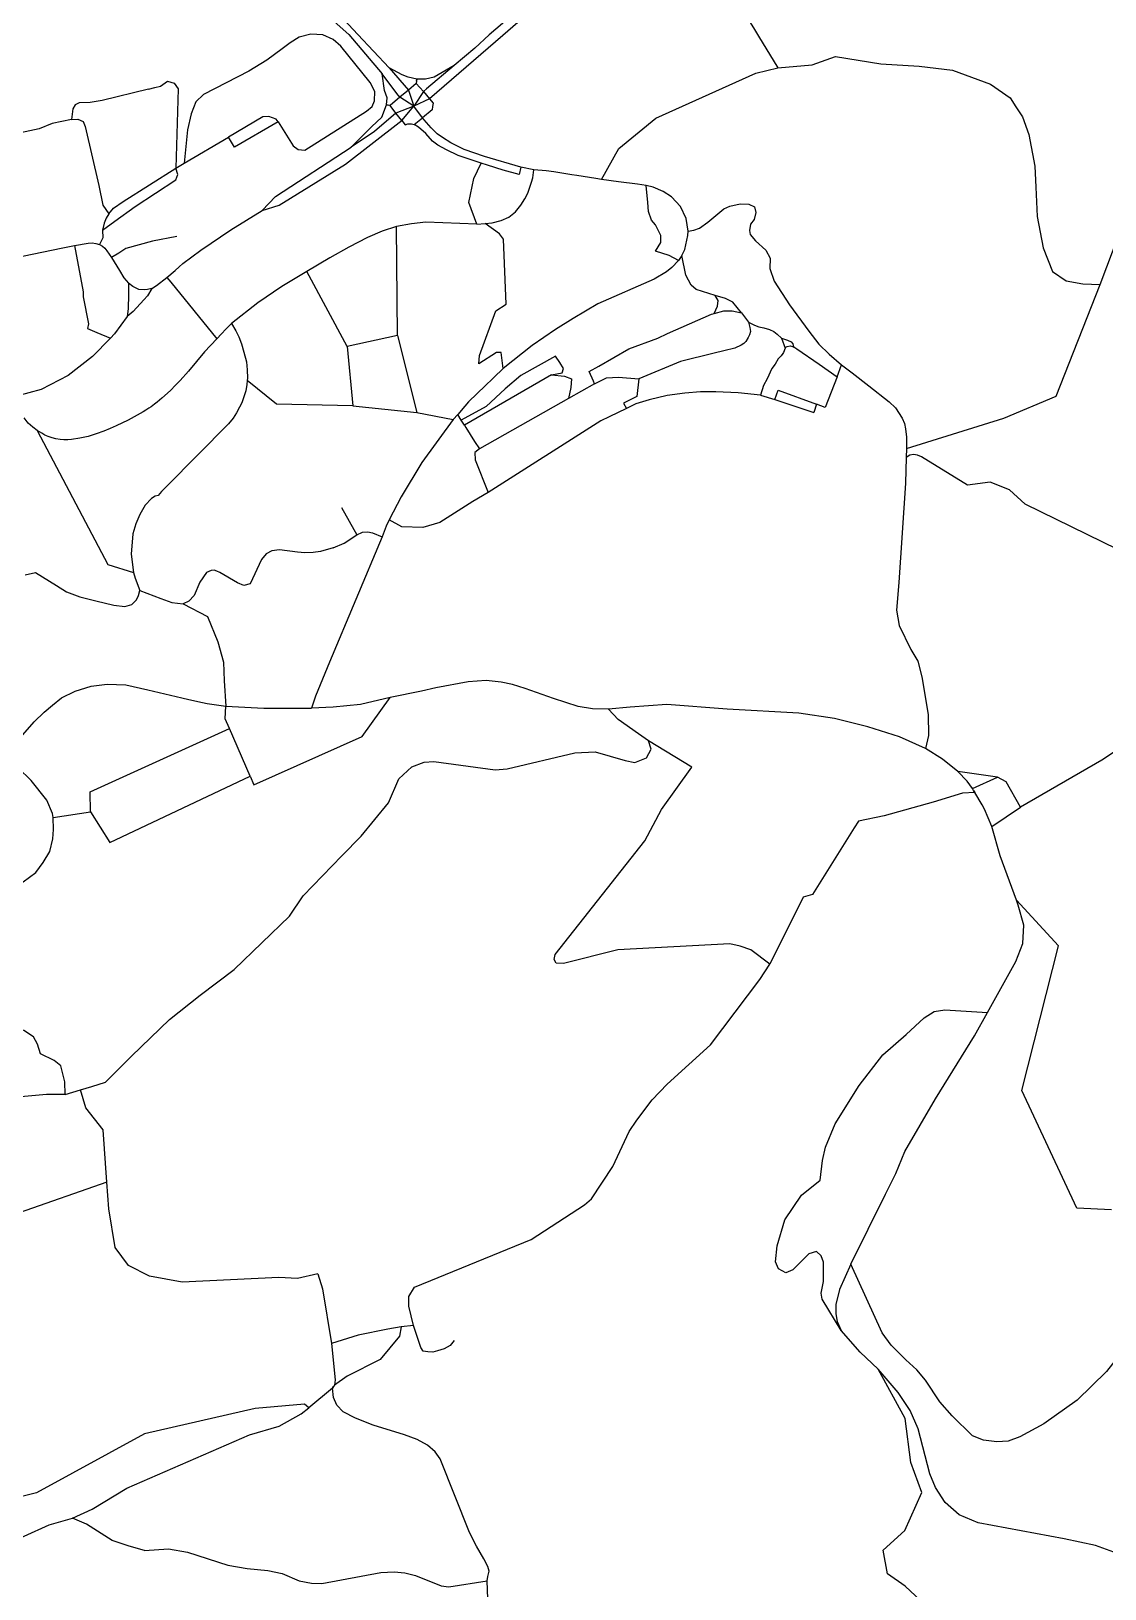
# Model space of a CAD drawing. Header units: inches. Extents: x 2740922 to 2751091, y 1249500 to 1259683.
# Drawn here: x 2748957 to 2749897, y 1254783 to 1256146 of the extents above; entities that cross this region are included whole.
import ezdxf

# ---------------------------------------------------------------- set-up
doc = ezdxf.new("R2010")
doc.units = ezdxf.units.IN
doc.header["$MEASUREMENT"] = 0

msp = doc.modelspace()

# ---------------------------------------------------------------- linework, layer by layer
for points in [[(2748978.3, 1256447.2), (2748990.7, 1256432.1), (2749010.8, 1256403), (2749020.5, 1256386.2), (2749029.2, 1256369), (2749039.3, 1256350), (2749040.9, 1256346.8), (2749046.2, 1256336.4), (2749049.7, 1256329.8), (2749058.3, 1256315.4), (2749077.3, 1256285.6), (2749089.4, 1256271.6), (2749110.4, 1256249.1), (2749131.6, 1256230), (2749152.3, 1256211.7), (2749192.1, 1256181.9), (2749199.5, 1256175.4), (2749235.4, 1256143.4), (2749264.4, 1256108.8)], [(2749892.7, 1255924.5), (2749920, 1255997.2), (2749974.4, 1256109.8), (2749997.6, 1256136.8), (2749993.4, 1256150.9), (2749994.7, 1256169.4), (2750011.5, 1256185.9), (2750047, 1256198.9), (2750073.3, 1256224.2), (2750071.1, 1256232.1), (2750041, 1256242), (2750013.4, 1256297.2), (2750011.2, 1256304.4), (2750012.7, 1256312.2)], [(2749567.9, 1256236.1), (2749571.9, 1256220.3), (2749556.6, 1256202.4), (2749578.8, 1256166.1), (2749590.2, 1256147.6), (2749593.6, 1256142), (2749610.7, 1256114.2)], [(2749413.6, 1256180.4), (2749370, 1256142.3), (2749363.6, 1256136.8), (2749305.8, 1256087.1)], [(2749408.4, 1256186.6), (2749395.1, 1256174.9), (2749358, 1256143), (2749345.5, 1256131.4), (2749327.4, 1256116.3)], [(2749227.2, 1256160.6), (2749243.1, 1256143.2), (2749270.5, 1256114.2)], [(2749173.4, 1256066.9), (2749186.5, 1256046), (2749190.9, 1256042.6), (2749196.9, 1256042.2), (2749250.9, 1256076.1), (2749255.8, 1256080.4), (2749257.9, 1256085.4), (2749258, 1256093.5), (2749253.9, 1256101.3), (2749228.3, 1256133), (2749221.7, 1256138.8), (2749212.7, 1256142.9), (2749202, 1256143.5), (2749192, 1256140.9), (2749183.9, 1256136), (2749177.1, 1256130.7), (2749163.6, 1256120.9), (2749147.9, 1256111.2), (2749108.2, 1256090.8), (2749101.4, 1256084.3), (2749097.3, 1256074), (2749094.3, 1256059.8), (2749091.2, 1256030.6)], [(2749610.7, 1256114.2), (2749640.8, 1256116.9), (2749661.2, 1256124.1), (2749700.8, 1256117.6), (2749734.4, 1256115.7), (2749763.3, 1256112.2), (2749796.8, 1256099.9), (2749813.9, 1256088), (2749818.8, 1256080), (2749824.7, 1256071.3), (2749830.1, 1256055.7), (2749835.5, 1256028.1), (2749836.3, 1256009.7), (2749837.4, 1255984), (2749842.7, 1255956.6), (2749850.9, 1255935.8), (2749862.9, 1255927.8), (2749877.3, 1255925), (2749892.7, 1255924.5)], [(2749269.8, 1256081.4), (2749268.2, 1256081.7), (2749268.9, 1256088), (2749266.5, 1256094.2), (2749264.4, 1256108.8)], [(2749280, 1256088.4), (2749277.3, 1256091.8), (2749264.4, 1256108.8)], [(2749270.5, 1256114.2), (2749287.4, 1256094.7)], [(2749294.5, 1256102.4), (2749294.8, 1256104.2), (2749287.3, 1256106), (2749281.9, 1256108.1), (2749270.5, 1256114.2)], [(2749327.4, 1256116.3), (2749310.1, 1256106), (2749302.3, 1256104.1), (2749294.8, 1256104.2), (2749294.5, 1256102.4)], [(2749327.4, 1256116.3), (2749303.2, 1256095.7), (2749300.5, 1256093.3)], [(2749456.3, 1256016.5), (2749471.6, 1256043.5), (2749503.8, 1256070), (2749591.5, 1256109.6), (2749610.7, 1256114.2)], [(2749060.1, 1256095.4), (2749019.6, 1256085.6), (2749009.1, 1256083.8), (2748999.3, 1256083.6), (2748996, 1256081.9), (2748993.9, 1256078.2), (2748992.8, 1256068.9)], [(2749060.1, 1256095.4), (2749065.6, 1256096.8)], [(2749065.6, 1256096.8), (2749070.5, 1256098.1), (2749076.6, 1256102.4), (2749082.5, 1256100.6), (2749086, 1256095.8), (2749084, 1256026.3)], [(2749287.4, 1256094.7), (2749280, 1256088.4)], [(2749294.5, 1256102.4), (2749294.3, 1256100.5), (2749287.4, 1256094.7)], [(2749287.4, 1256094.7), (2749292.1, 1256080.5)], [(2749294.5, 1256102.4), (2749294.3, 1256100.5), (2749300.5, 1256093.3)], [(2749237.5, 1256044.8), (2749255.1, 1256062.5), (2749264.1, 1256070.9), (2749268.2, 1256081.7), (2749269.8, 1256081.4)], [(2749280, 1256088.4), (2749271.4, 1256081.2), (2749269.8, 1256081.4)], [(2749276.5, 1256074.6), (2749271.4, 1256081.2), (2749269.8, 1256081.4)], [(2749292.1, 1256080.5), (2749280, 1256088.4)], [(2749300.5, 1256093.3), (2749292.1, 1256080.5)], [(2749305.8, 1256087.1), (2749292.1, 1256080.5)], [(2749305.8, 1256087.1), (2749309.2, 1256083.2), (2749308.4, 1256080.3), (2749308.1, 1256077.4), (2749299.7, 1256070.4)], [(2749300.5, 1256093.3), (2749305.8, 1256087.1)], [(2748992.8, 1256068.9), (2748975.8, 1256065.4), (2748964.4, 1256060.9), (2748907.1, 1256048.6)], [(2748992.8, 1256068.9), (2748998.3, 1256069.1), (2749002.8, 1256067.1), (2749004.6, 1256062.9), (2749016.7, 1256011.2), (2749020.2, 1255993.9), (2749025.3, 1255986.5)], [(2749173.4, 1256066.9), (2749171.8, 1256069.1), (2749165.2, 1256071.7), (2749160, 1256071.3), (2749130, 1256053.5)], [(2749159.5, 1255989.2), (2749174.4, 1255994.1), (2749232.3, 1256029.9), (2749279.3, 1256066.3), (2749281.6, 1256068.1)], [(2749276.5, 1256074.6), (2749257.7, 1256058.5), (2749237.5, 1256044.8)], [(2749292.1, 1256080.5), (2749276.5, 1256074.6)], [(2749281.6, 1256068.1), (2749276.5, 1256074.6)], [(2749281.6, 1256068.1), (2749292.1, 1256080.5)], [(2749281.6, 1256068.1), (2749284.6, 1256064.2), (2749287, 1256065), (2749290, 1256065.1), (2749292.6, 1256064.5)], [(2749299.7, 1256070.4), (2749292.1, 1256080.5)], [(2749292.6, 1256064.5), (2749299.7, 1256070.4)], [(2749353.9, 1256036.5), (2749336.1, 1256042.7), (2749324.5, 1256048.4), (2749317.4, 1256053.1), (2749312.6, 1256056.4), (2749307.3, 1256061.6), (2749303.3, 1256066.3), (2749301.3, 1256068.5), (2749299.7, 1256070.4)], [(2749091.2, 1256030.6), (2749130, 1256053.5)], [(2749173.4, 1256066.9), (2749135.3, 1256044.8), (2749130, 1256053.5)], [(2749351.1, 1256030.7), (2749331, 1256037.5), (2749320.7, 1256042.3), (2749313.3, 1256046.4), (2749308.5, 1256050), (2749302.6, 1256056.8), (2749296.2, 1256062.1), (2749292.6, 1256064.5)], [(2749159.5, 1255989.2), (2749171.3, 1256001.5), (2749237.5, 1256044.8)], [(2749019.9, 1255972.1), (2749030.6, 1255980.1), (2749048.3, 1255992.7), (2749083.9, 1256016.2), (2749085.6, 1256020.9), (2749084, 1256026.3)], [(2749025.3, 1255986.5), (2749029.5, 1255991.4), (2749038, 1255997.2), (2749084, 1256026.3)], [(2749084, 1256026.3), (2749091.2, 1256030.6)], [(2749347.3, 1255977.3), (2749340.4, 1255996.3), (2749344.8, 1256017.4), (2749351.1, 1256030.7)], [(2749385.9, 1256027.1), (2749384.2, 1256020.7), (2749370.4, 1256024.6), (2749356.7, 1256028.9), (2749351.1, 1256030.7)], [(2749385.9, 1256027.1), (2749353.9, 1256036.5)], [(2749397.3, 1256025), (2749385.9, 1256027.1)], [(2749354.7, 1255977.9), (2749360.7, 1255978.4), (2749368.6, 1255980.5), (2749375.4, 1255983.4), (2749381, 1255988.2), (2749385.8, 1255994.1), (2749389.3, 1255999.4), (2749391.9, 1256004.4), (2749395, 1256014), (2749396.2, 1256017.8), (2749397.3, 1256025)], [(2749456.3, 1256016.5), (2749451.5, 1256017.3), (2749434.8, 1256019.9), (2749430.4, 1256020.6), (2749414.7, 1256023), (2749408, 1256024), (2749397.3, 1256025)], [(2749495.5, 1256011.1), (2749487.9, 1256012.3), (2749471.1, 1256014.5), (2749456.3, 1256016.5)], [(2749532.2, 1255971.3), (2749530.5, 1255982.3), (2749525.4, 1255992.8), (2749517.7, 1256001.2), (2749510.4, 1256006), (2749501.5, 1256009.6), (2749495.5, 1256011.1)], [(2749523.6, 1255945.4), (2749515.7, 1255949.8), (2749503.7, 1255953.6), (2749508.3, 1255961.4), (2749508.4, 1255967.5), (2749503.7, 1255976.7), (2749500, 1255980.8), (2749497.6, 1255988.5), (2749497, 1255996.2), (2749495.5, 1256011.1)], [(2749025.3, 1255986.5), (2749023.1, 1255982.7), (2749021.2, 1255978.2), (2749019.9, 1255972.1)], [(2749076.1, 1255930.7), (2749083.3, 1255936.9), (2749086.8, 1255940), (2749090.1, 1255942.8), (2749105.7, 1255954.7), (2749132.1, 1255972.4), (2749159.5, 1255989.2)], [(2749532.2, 1255971.3), (2749537.2, 1255972), (2749542.1, 1255973.8), (2749549.3, 1255979), (2749563.5, 1255990.7), (2749568.5, 1255993), (2749577.7, 1255995.1), (2749585.3, 1255994.7), (2749590.2, 1255992.4), (2749591.3, 1255987.6), (2749589.9, 1255981.5), (2749586.6, 1255977.2), (2749585.8, 1255971.7), (2749586.3, 1255968.4), (2749591, 1255962.8), (2749600.2, 1255954.6), (2749603.8, 1255947.7), (2749603.6, 1255938.4), (2749607.3, 1255927.4), (2749620.9, 1255906.8), (2749637.8, 1255883.8), (2749646.5, 1255872.2), (2749655.4, 1255863.6), (2749666.4, 1255854.3)], [(2749019.9, 1255972.1), (2749020, 1255965.3), (2749017.3, 1255959.4)], [(2749277, 1255975.2), (2749264.5, 1255971.3), (2749251.7, 1255965.8), (2749235.2, 1255957.2), (2749218.7, 1255948), (2749198.7, 1255936)], [(2749347.3, 1255977.3), (2749302.7, 1255979.1), (2749290.2, 1255977.7), (2749277, 1255975.2)], [(2749277.9, 1255879.8), (2749277, 1255975.2)], [(2749347.3, 1255977.3), (2749354.7, 1255977.9)], [(2749370.4, 1255851), (2749368.6, 1255864.9), (2749364.6, 1255865), (2749348.9, 1255855.1), (2749349.5, 1255862.4), (2749363.9, 1255901.5), (2749373, 1255907.4), (2749370.6, 1255964.2), (2749367.2, 1255968.8), (2749354.7, 1255977.9)], [(2748935, 1255946.4), (2748949.7, 1255949.4), (2748985.2, 1255956.7), (2748995.4, 1255958.6)], [(2748995.4, 1255958.6), (2749007.3, 1255960.6), (2749010.7, 1255960.9), (2749014.1, 1255960.5), (2749017.3, 1255959.4)], [(2748995.4, 1255958.6), (2749002.9, 1255918.1), (2749003, 1255913.8), (2749007.7, 1255890.1), (2749006.7, 1255886.1)], [(2749017.3, 1255959.4), (2749019.7, 1255958), (2749021.8, 1255956.2), (2749023.6, 1255954), (2749027.7, 1255948.3)], [(2749063.5, 1255962.5), (2749040.1, 1255956), (2749034.1, 1255952), (2749027.7, 1255948.3)], [(2749084.9, 1255966.6), (2749063.5, 1255962.5)], [(2749526.5, 1255949.9), (2749529.3, 1255955.3), (2749532, 1255967.5), (2749532.2, 1255971.3)], [(2749027.7, 1255948.3), (2749034.6, 1255936.7), (2749038.6, 1255930.3), (2749042.7, 1255925.8)], [(2749523.6, 1255945.4), (2749518, 1255939.3), (2749513.3, 1255935.5), (2749502.3, 1255929.3), (2749453.2, 1255907.5), (2749431.5, 1255894.9), (2749416.2, 1255885.2), (2749395.6, 1255871.1), (2749370.4, 1255851)], [(2749526.5, 1255949.9), (2749523.6, 1255945.4)], [(2749555.9, 1255915), (2749539.2, 1255920.2), (2749534.8, 1255924.1), (2749530.1, 1255932.6), (2749526.5, 1255949.9)], [(2749062.9, 1255921.1), (2749067.1, 1255923.6), (2749076.1, 1255930.7)], [(2749076.1, 1255930.7), (2749079.5, 1255926.6), (2749119.7, 1255877.1)], [(2749198.7, 1255936), (2749176.8, 1255922.9), (2749155.7, 1255908.4), (2749132.6, 1255890.3)], [(2749234, 1255870.3), (2749198.7, 1255936)], [(2749042.7, 1255925.8), (2749042.6, 1255915.7), (2749042.4, 1255903.2), (2749041.5, 1255896.4)], [(2749062.9, 1255921.1), (2749059.2, 1255914.6), (2749056, 1255911.1), (2749046.5, 1255900.8), (2749041.5, 1255896.4)], [(2749062.9, 1255921.1), (2749059.3, 1255920.2), (2749056.5, 1255919.8), (2749051.7, 1255920.2), (2749046.4, 1255922.7), (2749042.7, 1255925.8)], [(2749723.1, 1255780.9), (2749808.2, 1255807.5), (2749854.2, 1255826.7), (2749892.7, 1255924.5)], [(2749554.9, 1255899.3), (2749557.9, 1255905.7), (2749558.3, 1255910.4), (2749555.9, 1255915)], [(2749578.7, 1255899.6), (2749571.3, 1255909), (2749564.9, 1255912.2), (2749555.9, 1255915)], [(2749041.5, 1255896.4), (2749030.3, 1255881.5), (2749026.9, 1255877.7)], [(2749119.7, 1255877.1), (2749123.8, 1255881.5), (2749127.7, 1255885.4), (2749132.6, 1255890.3)], [(2749132.6, 1255890.3), (2749136.6, 1255883.9), (2749139.1, 1255878.7), (2749141.4, 1255872.6), (2749143.6, 1255865.2), (2749145.7, 1255856.9), (2749146.5, 1255849.8), (2749146.7, 1255842.6), (2749146.5, 1255840.5)], [(2749450.3, 1255837.7), (2749449.3, 1255839.9), (2749445.5, 1255848.5), (2749454, 1255853.1), (2749480.4, 1255868.2), (2749505.6, 1255877.6), (2749514.1, 1255881.6), (2749552.7, 1255898.7), (2749554.9, 1255899.3)], [(2749585, 1255891.7), (2749586.1, 1255886.8), (2749586.6, 1255883.4), (2749585.9, 1255880.4), (2749584.7, 1255878.2), (2749582.7, 1255874.8), (2749580.9, 1255872.9), (2749578.6, 1255871.5), (2749573.1, 1255868.9), (2749563.4, 1255866.5), (2749554.9, 1255864.4), (2749525.6, 1255857.1), (2749488.9, 1255842.1)], [(2749554.9, 1255899.3), (2749563.4, 1255901.6), (2749570.6, 1255901.4), (2749578.7, 1255899.6)], [(2749578.7, 1255899.6), (2749585, 1255891.7)], [(2749585, 1255891.7), (2749590.1, 1255888.9), (2749593.9, 1255887.4), (2749598.3, 1255886.7), (2749603.2, 1255885.2), (2749607, 1255883.5), (2749610, 1255881.2), (2749613.7, 1255877.6)], [(2749026.9, 1255877.7), (2749011.2, 1255861.4), (2748989.9, 1255844.9), (2748966.1, 1255832.7), (2748944.6, 1255826.7)], [(2749119.7, 1255877.1), (2749109.1, 1255865.5), (2749095.1, 1255848.8), (2749087.7, 1255840.5), (2749083.7, 1255836.4), (2749079.2, 1255831.9), (2749071.6, 1255825), (2749067.6, 1255821.5), (2749065.3, 1255819.7), (2749062.5, 1255817.6), (2749060.3, 1255816.2), (2749057.8, 1255814.6), (2749055.3, 1255813.1), (2749052.7, 1255811.6), (2749042.3, 1255805.9), (2749031.9, 1255800.9), (2749026.5, 1255798.4), (2749021.1, 1255796.2), (2749014.3, 1255793.8), (2749007.3, 1255791.6), (2749000, 1255790), (2748992.8, 1255788.8), (2748989.5, 1255788.6), (2748986.1, 1255788.6), (2748982.7, 1255788.9), (2748979.1, 1255789.4), (2748975.7, 1255790.3), (2748972.4, 1255791.5), (2748969.4, 1255792.8), (2748966.6, 1255794.3), (2748962.6, 1255796.8)], [(2749006.7, 1255886.1), (2749014.9, 1255882.4), (2749026.9, 1255877.7)], [(2749277.9, 1255879.8), (2749234, 1255870.3)], [(2749277.9, 1255879.8), (2749294.8, 1255812.5)], [(2749613.7, 1255877.6), (2749619, 1255875.8), (2749622.2, 1255874.4), (2749623.8, 1255872.7), (2749624.1, 1255871.3), (2749624.5, 1255869.8)], [(2749613.7, 1255877.6), (2749616.9, 1255868.9)], [(2749234, 1255870.3), (2749238.9, 1255818.3)], [(2749616.9, 1255868.9), (2749615.6, 1255864.9), (2749615.1, 1255864.1), (2749613.5, 1255862.2), (2749611, 1255859.4), (2749608.4, 1255854.7), (2749605.4, 1255851.1), (2749601.3, 1255842), (2749598, 1255836.2), (2749595.4, 1255827.7)], [(2749616.9, 1255868.9), (2749617.7, 1255869.6), (2749618.7, 1255870.3), (2749621.3, 1255870.9), (2749623.5, 1255870.3), (2749624.5, 1255869.8)], [(2749624.5, 1255869.8), (2749625.5, 1255869.3), (2749627.2, 1255868.1), (2749646.9, 1255854.9), (2749662.5, 1255843.7)], [(2749370.4, 1255851), (2749362.3, 1255843.2), (2749361, 1255842), (2749355, 1255836.2), (2749340, 1255821.8), (2749336.7, 1255818), (2749330.6, 1255810.9)], [(2749416, 1255861.8), (2749385.9, 1255845), (2749372.2, 1255833.2), (2749355.6, 1255817.8), (2749333.6, 1255805.9)], [(2749412.6, 1255845.5), (2749421.9, 1255847.2), (2749423.1, 1255850.9), (2749420, 1255856.4), (2749416, 1255861.8)], [(2749662.5, 1255843.7), (2749666.4, 1255854.3)], [(2749666.4, 1255854.3), (2749675.7, 1255847.2), (2749690.2, 1255835.8), (2749708, 1255821.9), (2749713.7, 1255816.7), (2749719.5, 1255807.7), (2749721.4, 1255802.8), (2749722.4, 1255798.1), (2749723.2, 1255791), (2749723.1, 1255780.9)], [(2749146.5, 1255840.5), (2749146.2, 1255837.1), (2749145.1, 1255831.5), (2749143.6, 1255826.3), (2749141.6, 1255820.9), (2749139.7, 1255817.2), (2749136.9, 1255812.3), (2749134.1, 1255807.6), (2749130, 1255802.5), (2749076.2, 1255748.2), (2749071.4, 1255743.5), (2749068.5, 1255740)], [(2749238.9, 1255818.3), (2749172, 1255819.7), (2749146.5, 1255840.5)], [(2749412.6, 1255845.5), (2749336.5, 1255801.3)], [(2749412.6, 1255845.5), (2749424, 1255844.3), (2749430.2, 1255842), (2749429.6, 1255834.4), (2749427.5, 1255824.8)], [(2749450.3, 1255837.7), (2749427.5, 1255824.8)], [(2749450.3, 1255837.7), (2749460.6, 1255842.8), (2749471.2, 1255843.5), (2749488.9, 1255842.1)], [(2749488.9, 1255842.1), (2749487.3, 1255826.4), (2749475.7, 1255820.7), (2749478.3, 1255816.1)], [(2749662.5, 1255843.7), (2749651.9, 1255816.9), (2749644.5, 1255819.8)], [(2749427.5, 1255824.8), (2749349.5, 1255780.7)], [(2749595.4, 1255827.7), (2749576, 1255829.8), (2749556.5, 1255830.7), (2749542.9, 1255830.6), (2749529.2, 1255829.5), (2749513.9, 1255827.3), (2749498.1, 1255823.6), (2749486.4, 1255820.1), (2749478.3, 1255816.1)], [(2749595.4, 1255827.7), (2749608, 1255824)], [(2749608, 1255824), (2749610.9, 1255832.2), (2749644.5, 1255819.8)], [(2749608, 1255824), (2749642.1, 1255812.4)], [(2749238.9, 1255818.3), (2749294.8, 1255812.5)], [(2749294.8, 1255812.5), (2749326.7, 1255806.4)], [(2749330.6, 1255810.9), (2749326.7, 1255806.4)], [(2749333.6, 1255805.9), (2749330.6, 1255810.9)], [(2749478.3, 1255816.1), (2749463.2, 1255808.7), (2749455.9, 1255805.1), (2749357.1, 1255742.4)], [(2749644.5, 1255819.8), (2749642.1, 1255812.4)], [(2748962.6, 1255796.8), (2748958.9, 1255799.7), (2748954.8, 1255803.3), (2748951.2, 1255807.9)], [(2748962.6, 1255796.8), (2749024.4, 1255679.6), (2749047, 1255672.6)], [(2749326.7, 1255806.4), (2749299.1, 1255768.7), (2749281, 1255738.7), (2749270.6, 1255718.5)], [(2749336.5, 1255801.3), (2749333.6, 1255805.9)], [(2749336.5, 1255801.3), (2749337.6, 1255799.5), (2749345.3, 1255787), (2749349.5, 1255780.7)], [(2749723.1, 1255780.9), (2749723, 1255773)], [(2749349.5, 1255780.7), (2749345.5, 1255777.5), (2749345.7, 1255771.1), (2749357.1, 1255742.4)], [(2749723, 1255773), (2749722.2, 1255750.6), (2749716.5, 1255663.8), (2749714.5, 1255639.4), (2749716.9, 1255626.2), (2749727, 1255605.2), (2749733.2, 1255594.8), (2749736.7, 1255581.1), (2749742.1, 1255548.3), (2749742.4, 1255529.9), (2749739.7, 1255518.4)], [(2750048.8, 1255642.1), (2750002.8, 1255646.3), (2749827, 1255732.2), (2749813.4, 1255744.9), (2749796.3, 1255751.5), (2749776.5, 1255748.8), (2749736.3, 1255773.6), (2749732.7, 1255775.1), (2749729.4, 1255775.7), (2749726.1, 1255775.2), (2749723, 1255773)], [(2749068.5, 1255740), (2749065.8, 1255739.4), (2749062.6, 1255737.4), (2749057.1, 1255731.5), (2749052.4, 1255723.3), (2749049, 1255715.2), (2749046.4, 1255706.3), (2749044.9, 1255688.5), (2749047, 1255672.6)], [(2749357.1, 1255742.4), (2749343.9, 1255734.7), (2749314.9, 1255716.4), (2749300.2, 1255712), (2749281.7, 1255712.4), (2749270.6, 1255718.5)], [(2749228.8, 1255729.3), (2749242.4, 1255705.5)], [(2749270.6, 1255718.5), (2749268.1, 1255713.1), (2749264.4, 1255703.8)], [(2749264.4, 1255703.8), (2749218.5, 1255594.1), (2749206.2, 1255564.2), (2749202.6, 1255553.9)], [(2749221.6, 1255694), (2749231.2, 1255698.1), (2749242.4, 1255705.5)], [(2749242.4, 1255705.5), (2749247.2, 1255707.8), (2749251.8, 1255708.1), (2749255.9, 1255707.1), (2749264.4, 1255703.8)], [(2749221.6, 1255694), (2749210.4, 1255691), (2749204, 1255690.1), (2749196.9, 1255689.8), (2749190.4, 1255690.2), (2749174.7, 1255692.4), (2749168, 1255691.6), (2749163.1, 1255688.9), (2749158.8, 1255684), (2749149, 1255662.7), (2749143.4, 1255661.2), (2749137.9, 1255663.5), (2749122.4, 1255672.6), (2749119.9, 1255673.8), (2749117.4, 1255674.4), (2749115, 1255674.2), (2749110.8, 1255672.5), (2749104.9, 1255664.1), (2749099.9, 1255652.5), (2749095.4, 1255647.3), (2749090.3, 1255645.1)], [(2748952.2, 1255670.5), (2748961.1, 1255672.6), (2748979.6, 1255661.1), (2748988.3, 1255655.6), (2749000, 1255651.3), (2749014, 1255647.6), (2749029.6, 1255643.9), (2749039.3, 1255642.8), (2749045.4, 1255644.6), (2749049.5, 1255648.5), (2749051.2, 1255652.4), (2749052.4, 1255656.8)], [(2749047, 1255672.6), (2749048.4, 1255667.6), (2749052.4, 1255656.8)], [(2749052.4, 1255656.8), (2749070.9, 1255649.7), (2749080.4, 1255646.2), (2749090.3, 1255645.1)], [(2749090.3, 1255645.1), (2749111.6, 1255634), (2749120.8, 1255611.9), (2749125.8, 1255593.9), (2749126.3, 1255577.8), (2749127.6, 1255555.5)], [(2750048.8, 1255642.1), (2750044.8, 1255633.1), (2750033.8, 1255608.4), (2750026.8, 1255597.3), (2750003.1, 1255579.3), (2749978.8, 1255551.9), (2749970.2, 1255547.4), (2749944.9, 1255540.1), (2749932.2, 1255533.7), (2749894.2, 1255508.2), (2749822.9, 1255467)], [(2749462.6, 1255552.8), (2749448.4, 1255553.3), (2749436, 1255555.1), (2749414.4, 1255562.2), (2749389.5, 1255571), (2749378.5, 1255574.5), (2749368.5, 1255576.5), (2749355.5, 1255578), (2749339.7, 1255576.9), (2749311.4, 1255571.6), (2749299, 1255568.6)], [(2748934.6, 1255512.7), (2748938, 1255516.3), (2748960, 1255541.7), (2748968.9, 1255550.2), (2748976, 1255556.5), (2748984, 1255562.7), (2748995.9, 1255568.7), (2749010, 1255573.1), (2749024, 1255574.8), (2749040.1, 1255574.3), (2749059.6, 1255569.8), (2749089.1, 1255562.8), (2749095.3, 1255561.3), (2749107.4, 1255558.7), (2749111.4, 1255557.8), (2749127.6, 1255555.5)], [(2749152.3, 1255486.6), (2749247, 1255528.9), (2749271.6, 1255563)], [(2749271.6, 1255563), (2749245.6, 1255557.1), (2749221.7, 1255554.6), (2749202.6, 1255553.9)], [(2749299, 1255568.6), (2749271.6, 1255563)], [(2749130.9, 1255535.9), (2749127.1, 1255544.4), (2749127.6, 1255555.5)], [(2749127.6, 1255555.5), (2749161, 1255553.8), (2749202.6, 1255553.9)], [(2749739.7, 1255518.4), (2749717, 1255528.6), (2749689.3, 1255537.5), (2749660.3, 1255544.8), (2749628.9, 1255549.3), (2749566.4, 1255553), (2749513.4, 1255557), (2749481.3, 1255554.6), (2749462.6, 1255552.8)], [(2749497.6, 1255525.1), (2749488.7, 1255531.3), (2749470.8, 1255543.9), (2749462.6, 1255552.8)], [(2749009.4, 1255463.2), (2749009, 1255480.5), (2749130.9, 1255535.9)], [(2749148.9, 1255494.4), (2749130.9, 1255535.9)], [(2749000.5, 1255219.8), (2749010.5, 1255222.8), (2749022.5, 1255226.5), (2749045.1, 1255249.1), (2749078.4, 1255281.2), (2749105.3, 1255302.6), (2749135.1, 1255325.1), (2749183.5, 1255371.7), (2749195.3, 1255389.6), (2749229.3, 1255424.5), (2749246.1, 1255441.7), (2749269.9, 1255470.8), (2749279.2, 1255491.9), (2749290.3, 1255502.5), (2749301.1, 1255506.5), (2749309.8, 1255507.2), (2749363.3, 1255499.7), (2749373.9, 1255500.7), (2749432.9, 1255514.6), (2749450.7, 1255515.6), (2749477, 1255508.1), (2749485.5, 1255506.3), (2749495.6, 1255510.4), (2749499.9, 1255518), (2749497.6, 1255525.1)], [(2749603.6, 1255329.8), (2749586.9, 1255342.2), (2749577.7, 1255345.4), (2749568.5, 1255347.4), (2749470.7, 1255342.4), (2749423.2, 1255330.2), (2749416.8, 1255330.5), (2749415, 1255333.9), (2749415.8, 1255338.2), (2749494.4, 1255437.8), (2749508.9, 1255465.2), (2749535.5, 1255502.2), (2749497.6, 1255525.1)], [(2748976.6, 1255458.1), (2748976.1, 1255461.5), (2748971.1, 1255473.4), (2748957.3, 1255490.5), (2748934.6, 1255512.7)], [(2749768, 1255498.5), (2749754.7, 1255509.2), (2749739.7, 1255518.4)], [(2749802.8, 1255493.3), (2749768, 1255498.5)], [(2749781.9, 1255481.6), (2749780.8, 1255483.4), (2749776.3, 1255489.9), (2749768, 1255498.5)], [(2749009.4, 1255463.2), (2749026.3, 1255436.2), (2749148.9, 1255494.4)], [(2749148.9, 1255494.4), (2749152.3, 1255486.6)], [(2749781.9, 1255481.6), (2749782.9, 1255479.9), (2749772.3, 1255479.3), (2749746.6, 1255471.5), (2749703.6, 1255459.6), (2749681.1, 1255454.8), (2749677.3, 1255449.2), (2749641, 1255390.6), (2749632.9, 1255388.5), (2749603.6, 1255329.8)], [(2749781.9, 1255481.6), (2749780.8, 1255483.4), (2749802.8, 1255493.3)], [(2749797.7, 1255450.1), (2749791.3, 1255465.4), (2749789.4, 1255469.2), (2749782.9, 1255479.9), (2749781.9, 1255481.6)], [(2749822.9, 1255467), (2749810.4, 1255489.4), (2749802.8, 1255493.3)], [(2748909.8, 1255382.5), (2748929.8, 1255390.6), (2748950.3, 1255401.7), (2748961.5, 1255409.9), (2748967.9, 1255418.7), (2748973.8, 1255428.3), (2748976.4, 1255439.4), (2748976.9, 1255447.5), (2748976.6, 1255458.1)], [(2748976.6, 1255458.1), (2749009.4, 1255463.2)], [(2749797.7, 1255450.1), (2749822.9, 1255467)], [(2749819.4, 1255385.7), (2749805.2, 1255424.5), (2749797.7, 1255450.1)], [(2749794.1, 1255287.4), (2749818.7, 1255332), (2749824.9, 1255347.7), (2749825.8, 1255364), (2749821, 1255381.4), (2749819.4, 1255385.7)], [(2749902.4, 1255114.7), (2749872.3, 1255116.2), (2749824, 1255219.1), (2749856.2, 1255345.8), (2749819.4, 1255385.7)], [(2748987.3, 1255215.7), (2748986.8, 1255226.7), (2748983.4, 1255240.9), (2748977.5, 1255245.3), (2748965.7, 1255251.4), (2748962.9, 1255259.7), (2748959.5, 1255266.1), (2748950.9, 1255271.7), (2748932.7, 1255274.5), (2748913.2, 1255275.9), (2748894.7, 1255292.9), (2748882.2, 1255299.7), (2748862, 1255304.3), (2748847.6, 1255311.1), (2748834.3, 1255323.7), (2748828.2, 1255334.5), (2748827.9, 1255346.8), (2748824.9, 1255359.8), (2748823.2, 1255359.3)], [(2749292, 1255013.5), (2749287.8, 1255030.6), (2749287.8, 1255038.8), (2749292.7, 1255047.2), (2749394.8, 1255088.8), (2749441.4, 1255119), (2749447.7, 1255124.3), (2749466.4, 1255152.6), (2749480.5, 1255183.3), (2749487.4, 1255193.1), (2749500.6, 1255210.9), (2749513.8, 1255224.8), (2749551.8, 1255259.3), (2749594.8, 1255316.3), (2749603.6, 1255329.8)], [(2749665.9, 1255009.3), (2749649.5, 1255036.7), (2749648.6, 1255041.8), (2749650.5, 1255052.1), (2749650.5, 1255069.1), (2749648.5, 1255074.5), (2749644.5, 1255078.2), (2749637.6, 1255076.2), (2749630.9, 1255069.6), (2749623.7, 1255062.3), (2749617.7, 1255059.5), (2749611.3, 1255063), (2749608.7, 1255069.3), (2749610, 1255083.3), (2749616.8, 1255105.9), (2749631.4, 1255127.7), (2749647.6, 1255140.8), (2749649.8, 1255157.9), (2749652.2, 1255169.7), (2749660.9, 1255190), (2749681.7, 1255223.6), (2749702.5, 1255250.4), (2749722.8, 1255268.3), (2749738.7, 1255282.8), (2749747.3, 1255288.3), (2749756.7, 1255289.9), (2749794.1, 1255287.4)], [(2749674.6, 1255067.2), (2749704.7, 1255128.4), (2749713.9, 1255146.7), (2749721.6, 1255165.9), (2749748.5, 1255211.9), (2749782.8, 1255267.1), (2749794.1, 1255287.4)], [(2748987.3, 1255215.7), (2748970.7, 1255215.8), (2748948.3, 1255213.7), (2748928.1, 1255208.5), (2748905.7, 1255190.8), (2748880.3, 1255195), (2748864.5, 1255205), (2748854.6, 1255209.7), (2748817.7, 1255212.8), (2748784.1, 1255207.5), (2748744.2, 1255196.1), (2748721.8, 1255188.5), (2748704.1, 1255182.4), (2748678.7, 1255166.9), (2748650.5, 1255151.3), (2748626.7, 1255133.4), (2748608.5, 1255118), (2748587.2, 1255103.7), (2748580.6, 1255098.7)], [(2748987.3, 1255215.7), (2749000.5, 1255219.8)], [(2749023.6, 1255139), (2749020.3, 1255184.9), (2749005.3, 1255203.9), (2749000.5, 1255219.8)], [(2749023.6, 1255139), (2748946.9, 1255112.2), (2748925.3, 1255076.5), (2748921.9, 1255067.2), (2748903.7, 1255055.1)], [(2749208.1, 1255058.7), (2749190.5, 1255054.8), (2749174.1, 1255055.6), (2749089.6, 1255051.6), (2749060.8, 1255056.8), (2749042.7, 1255066), (2749031, 1255081.9), (2749025.3, 1255115.6), (2749023.6, 1255139)], [(2749208.1, 1255058.7), (2749212.3, 1255045.5), (2749220.2, 1254997.8)], [(2749674.6, 1255067.2), (2749664.7, 1255045.1), (2749661.3, 1255031.9), (2749661.5, 1255023.7), (2749662.6, 1255017.1), (2749665.9, 1255009.3)], [(2749763, 1254934.6), (2749752.3, 1254946.6), (2749739.9, 1254965.6), (2749732.1, 1254974.7), (2749722.5, 1254983.6), (2749709.7, 1254996.4), (2749701.8, 1255007.1), (2749674.6, 1255067.2)], [(2749281, 1255012.5), (2749269.5, 1255010.3), (2749243.5, 1255005.1), (2749220.2, 1254997.8)], [(2749281, 1255012.5), (2749279.7, 1255004.1), (2749262.7, 1254983.9)], [(2749292, 1255013.5), (2749281, 1255012.5)], [(2749327.4, 1255000.4), (2749324.1, 1254996), (2749318.7, 1254993.1), (2749312.9, 1254991.5), (2749308.9, 1254990.2), (2749304.4, 1254990.5), (2749300.3, 1254991), (2749298.2, 1254994.4), (2749292, 1255013.5)], [(2749698.5, 1254975.4), (2749682.7, 1254990.3), (2749665.9, 1255009.3)], [(2749220.2, 1254997.8), (2749223.4, 1254966), (2749222.9, 1254961.4), (2749222, 1254960.1)], [(2749915.4, 1255001.1), (2749912.6, 1254993), (2749910.7, 1254989.3), (2749898.2, 1254973.2), (2749872.5, 1254948.2), (2749843.2, 1254927.5), (2749822.3, 1254916), (2749812.1, 1254912.4), (2749802.3, 1254911.6), (2749790.5, 1254913.2), (2749780.8, 1254917.1), (2749763, 1254934.6)], [(2749262.7, 1254983.9), (2749233.9, 1254969.1), (2749222.9, 1254961.4), (2749222, 1254960.1)], [(2749832.8, 1254633.9), (2749826.5, 1254650), (2749810.8, 1254667.4), (2749793.3, 1254672.7), (2749752.4, 1254675.4), (2749738.6, 1254683), (2749733.5, 1254701.2), (2749755.6, 1254740.1), (2749755.7, 1254751.4), (2749748.7, 1254760.3), (2749722.1, 1254785.5), (2749706.6, 1254796.1), (2749702.9, 1254816.9), (2749721.7, 1254834.2), (2749736.5, 1254867.5), (2749727.1, 1254893.7), (2749722.1, 1254932.2), (2749698.5, 1254975.4)], [(2750188, 1254671.4), (2750176.5, 1254671.9), (2750142.5, 1254678.5), (2750096.1, 1254691.5), (2750037.9, 1254712.2), (2750014.1, 1254723.6), (2749993.7, 1254738.7), (2749975.5, 1254758), (2749955.3, 1254780.8), (2749932.3, 1254801.1), (2749910.9, 1254812.9), (2749888.5, 1254821.1), (2749861.1, 1254826.9), (2749786, 1254840.7), (2749769.2, 1254847.9), (2749757, 1254858.7), (2749748.5, 1254871.9), (2749743.7, 1254883.8), (2749733.5, 1254923.1), (2749726.3, 1254939.1), (2749715.8, 1254954.8), (2749698.5, 1254975.4)], [(2749222, 1254960.1), (2749221.1, 1254958.8), (2749200.4, 1254941.6)], [(2749356.2, 1254790.2), (2749356.9, 1254793.8), (2749358.1, 1254798.5), (2749357, 1254802.6), (2749353.4, 1254809.2), (2749346.9, 1254820.4), (2749341, 1254832.4), (2749315.1, 1254896.9), (2749310.7, 1254903.1), (2749304.1, 1254908.8), (2749295.1, 1254913.7), (2749283.9, 1254917.9), (2749256.7, 1254926.3), (2749241.1, 1254932.5), (2749230.4, 1254938), (2749224.8, 1254943.7), (2749221.9, 1254950.4), (2749221.1, 1254958.8), (2749222, 1254960.1)], [(2749200.4, 1254941.6), (2749196.4, 1254944.7), (2749153.4, 1254941), (2749056.6, 1254918.8), (2748962.2, 1254867.1), (2748939, 1254861.3), (2748875.7, 1254867.1), (2748798.6, 1254870.3), (2748684.8, 1254862.8), (2748576.7, 1254858.7), (2748556.8, 1254856.8)], [(2748993.7, 1254844.9), (2749010.9, 1254852.7), (2749041, 1254871.2), (2749148.3, 1254917.9), (2749174.3, 1254925.4), (2749193.7, 1254936.2), (2749200.4, 1254941.6)], [(2748667.3, 1254721.7), (2748764.2, 1254735.2), (2748792.7, 1254742.5), (2748815.2, 1254762.1), (2748840.2, 1254774.5), (2748873.5, 1254791.1), (2748914.2, 1254809.7), (2748951.3, 1254829.1), (2748973.1, 1254839.2), (2748993.7, 1254844.9)], [(2749056.6, 1254816.5), (2749043, 1254820.3), (2749028.4, 1254825.4), (2749005.8, 1254839.7), (2748993.7, 1254844.9)], [(2749056.6, 1254816.5), (2749077.6, 1254818), (2749094.1, 1254815.3), (2749129.4, 1254803.9), (2749146.3, 1254801), (2749164.4, 1254799.2), (2749177, 1254796.4), (2749191.9, 1254790.1), (2749202.7, 1254788.1), (2749211.6, 1254787.8), (2749263.4, 1254797.3), (2749275.1, 1254798), (2749284.2, 1254797), (2749293.6, 1254794.8), (2749316.1, 1254785.7), (2749322.8, 1254784.9), (2749356.2, 1254790.2)], [(2749356.9, 1254774.2), (2749356.2, 1254790.2)]]:
    msp.add_lwpolyline(points)

doc.saveas('drawing.dxf')
